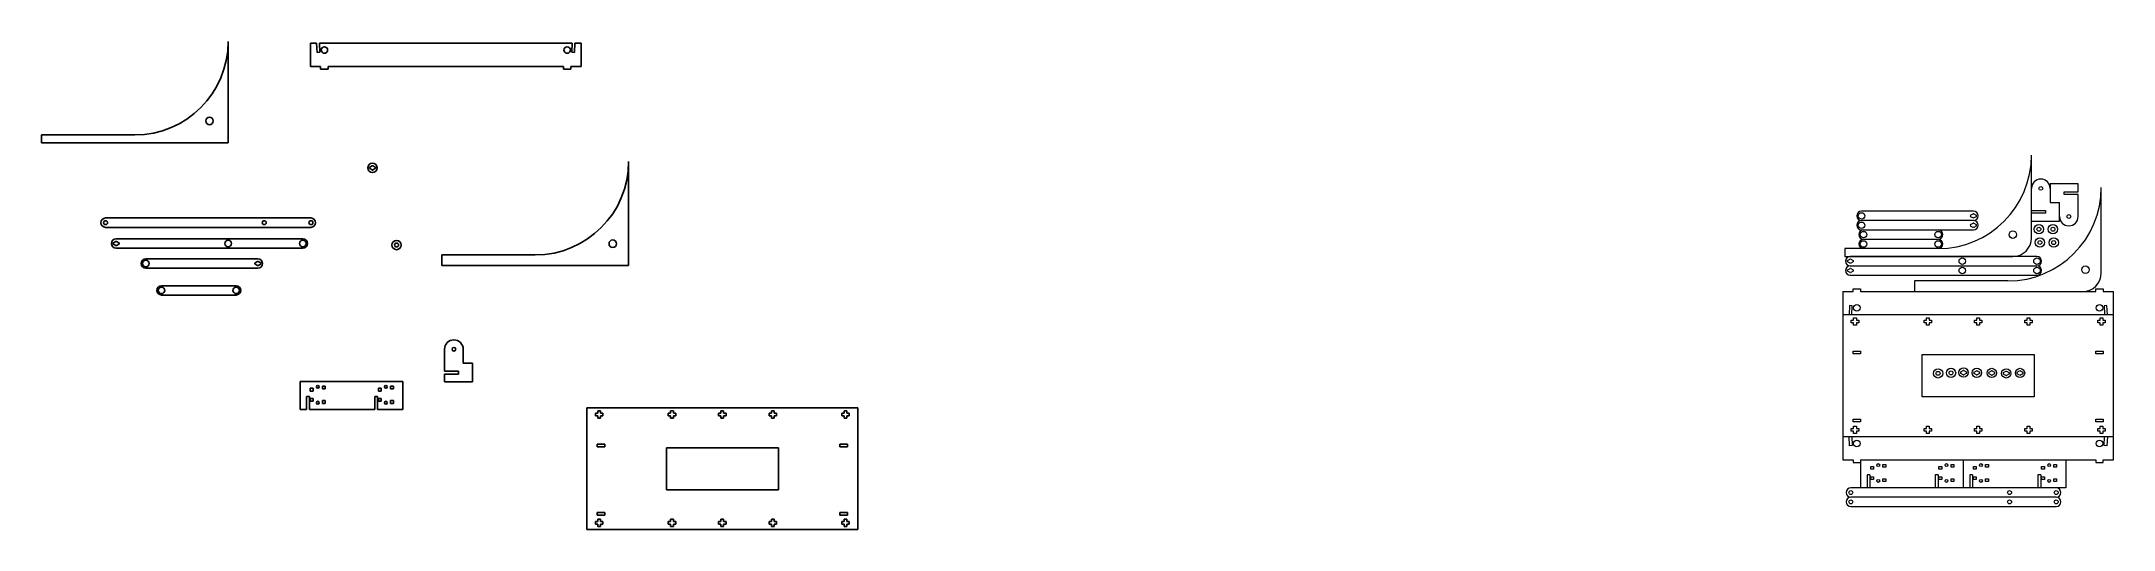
# Model space of a CAD drawing. Header units: millimetres. Extents: x -387 to 1833, y -158 to 364.
import ezdxf

# ---------------------------------------------------------------- set-up
doc = ezdxf.new("R2010")
doc.units = ezdxf.units.MM

msp = doc.modelspace()

# ---------------------------------------------------------------- linework, layer by layer
for p, q in [((-187, 255.4), (-187, 363.8)), ((-92.3, 362.2), (-98.9, 362.2)), ((-98.9, 362.2), (-98.9, 337.2)), ((-91.7, 352.2), (-92.3, 362.2)), ((-89.3, 362.2), (-88.8, 352.4)), ((181.5, 362.2), (-89.3, 362.2)), ((181, 352.4), (181.5, 362.2)), ((184.5, 362.2), (183.9, 352.2)), ((191.1, 362.2), (184.5, 362.2)), ((191.1, 337.2), (191.1, 362.2)), ((-98.9, 337.2), (-87.9, 337.2)), ((-88.8, 352.4), (-91.7, 352.2)), ((-87.9, 337.2), (-87.9, 334.3)), ((-87.9, 334.3), (-79.9, 334.3)), ((-79.9, 337.2), (172.1, 337.2)), ((-79.9, 334.3), (-79.9, 337.2)), ((172.1, 337.2), (172.1, 334.3)), ((172.1, 334.3), (180.1, 334.3)), ((180.1, 337.2), (191.1, 337.2)), ((180.1, 334.3), (180.1, 337.2)), ((183.9, 352.2), (181, 352.4)), ((-287, 263.8), (-387, 263.8)), ((-387, 263.8), (-387, 255.4)), ((-387, 255.4), (-187, 255.4)), ((-35.3, 229.4), (-32.8, 230.8)), ((-32.8, 226.4), (-35.3, 227.8)), ((-32, 230.8), (-29.5, 229.4)), ((-29.5, 227.8), (-32, 226.4)), ((242, 124.2), (242, 235.5)), ((-98.3, 175), (-318.3, 175)), ((-318.3, 165), (-98.3, 165)), ((-309.9, 148.6), (-307.4, 150)), ((-307.4, 145.6), (-309.9, 147)), ((-107, 152.8), (-307, 152.8)), ((-307, 142.8), (-107, 142.8)), ((-307, 142.8), (-107, 142.8)), ((-306.7, 150), (-304.1, 148.6)), ((-304.1, 147), (-306.7, 145.6)), ((142, 135.5), (42, 135.5)), ((42, 135.5), (42, 124.2)), ((-155.1, 131.3), (-275.1, 131.3)), ((-275.1, 121.3), (-155.1, 121.3)), ((-158, 127.1), (-155.4, 128.5)), ((-155.4, 124.1), (-158, 125.5)), ((-154.7, 128.5), (-152.1, 127.1)), ((-152.1, 125.5), (-154.7, 124.1)), ((42, 124.2), (242, 124.2)), ((-178.4, 102.6), (-258.4, 102.6)), ((-258.4, 92.6), (-178.4, 92.6)), ((44.8, 34.6), (44.8, 11.1)), ((64.8, 19.6), (64.8, 34.6)), ((-110, 0), (0, 0)), ((0, 0), (0, -30)), ((44.8, 11.1), (59.8, 11.1)), ((59.8, 8.1), (44.8, 8.1)), ((44.8, 8.1), (44.8, -0.4)), ((59.8, 11.1), (59.8, 8.1)), ((74.8, 19.6), (64.8, 19.6)), ((74.8, -0.4), (74.8, 19.6)), ((-110, 0), (-110, -30)), ((-103, -16), (-103, -30)), ((-100, -16), (-103, -16)), ((-100, -16), (-100, -30)), ((-99, -10.1), (-99, -7.1)), ((-99, -7.1), (-96, -7.1)), ((-96, -10.1), (-99, -10.1)), ((-99, -21.1), (-99, -18.1)), ((-99, -18.1), (-96, -18.1)), ((-96, -21.1), (-99, -21.1)), ((-96, -7.1), (-96, -10.1)), ((-96, -18.1), (-96, -21.1)), ((-86, -4.9), (-83, -4.9)), ((-86, -7.9), (-86, -4.9)), ((-83, -7.9), (-86, -7.9)), ((-86, -20.3), (-83, -20.3)), ((-86, -23.3), (-86, -20.3)), ((-83, -4.9), (-83, -7.9)), ((-83, -20.3), (-83, -23.3)), ((-30, -16), (-30, -30)), ((-27.1, -16), (-30, -16)), ((-27.1, -16), (-27.1, -30)), ((-26, -7.1), (-23, -7.1)), ((-26, -10.1), (-26, -7.1)), ((-23, -10.1), (-26, -10.1)), ((-26, -21.1), (-26, -18.1)), ((-26, -18.1), (-23, -18.1)), ((-23, -21.1), (-26, -21.1)), ((-23, -7.1), (-23, -10.1)), ((-23, -18.1), (-23, -21.1)), ((-13, -7.9), (-13, -4.9)), ((-13, -4.9), (-10, -4.9)), ((-10, -7.9), (-13, -7.9)), ((-13, -23.3), (-13, -20.3)), ((-13, -20.3), (-10, -20.3)), ((-10, -4.9), (-10, -7.9)), ((-10, -20.3), (-10, -23.3)), ((44.8, -0.4), (74.8, -0.4)), ((-110, -30), (-103, -30)), ((-100, -30), (-30, -30)), ((-83, -23.3), (-86, -23.3)), ((-27.1, -30), (0, -30)), ((-10, -23.3), (-13, -23.3)), ((487.4, -28.2), (197.4, -28.2)), ((197.4, -28.2), (197.4, -158.2)), ((206.4, -36.7), (206.4, -33.8)), ((206.4, -33.8), (209, -33.8)), ((209, -36.7), (206.4, -36.7)), ((209, -33.8), (209, -31.2)), ((209, -31.2), (211.9, -31.2)), ((209, -39.2), (209, -36.7)), ((211.9, -39.2), (209, -39.2)), ((211.9, -31.2), (211.9, -33.8)), ((211.9, -33.8), (214.4, -33.8)), ((211.9, -36.7), (211.9, -39.2)), ((214.4, -36.7), (211.9, -36.7)), ((214.4, -33.8), (214.4, -36.7)), ((284.4, -36.7), (284.4, -33.8)), ((284.4, -33.8), (287, -33.8)), ((287, -36.7), (284.4, -36.7)), ((287, -33.8), (287, -31.2)), ((287, -31.2), (289.9, -31.2)), ((287, -39.2), (287, -36.7)), ((289.9, -39.2), (287, -39.2)), ((289.9, -31.2), (289.9, -33.8)), ((289.9, -33.8), (292.4, -33.8)), ((292.4, -36.7), (289.9, -36.7)), ((289.9, -36.7), (289.9, -39.2)), ((292.4, -33.8), (292.4, -36.7)), ((338.4, -36.7), (338.4, -33.8)), ((338.4, -33.8), (340.9, -33.8)), ((340.9, -36.7), (338.4, -36.7)), ((340.9, -33.8), (340.9, -31.2)), ((340.9, -31.2), (343.8, -31.2)), ((340.9, -39.2), (340.9, -36.7)), ((343.8, -39.2), (340.9, -39.2)), ((343.8, -31.2), (343.8, -33.8)), ((343.8, -33.8), (346.4, -33.8)), ((346.4, -36.7), (343.8, -36.7)), ((343.8, -36.7), (343.8, -39.2)), ((346.4, -33.8), (346.4, -36.7)), ((392.4, -36.7), (392.4, -33.8)), ((392.4, -33.8), (394.9, -33.8)), ((394.9, -36.7), (392.4, -36.7)), ((394.9, -31.2), (397.8, -31.2)), ((394.9, -33.8), (394.9, -31.2)), ((394.9, -39.2), (394.9, -36.7)), ((397.8, -39.2), (394.9, -39.2)), ((397.8, -31.2), (397.8, -33.8)), ((397.8, -33.8), (400.4, -33.8)), ((400.4, -36.7), (397.8, -36.7)), ((397.8, -36.7), (397.8, -39.2)), ((400.4, -33.8), (400.4, -36.7)), ((470.4, -33.8), (472.9, -33.8)), ((470.4, -36.7), (470.4, -33.8)), ((472.9, -36.7), (470.4, -36.7)), ((472.9, -33.8), (472.9, -31.2)), ((472.9, -31.2), (475.8, -31.2)), ((472.9, -39.2), (472.9, -36.7)), ((475.8, -39.2), (472.9, -39.2)), ((475.8, -31.2), (475.8, -33.8)), ((475.8, -33.8), (478.4, -33.8)), ((475.8, -36.7), (475.8, -39.2)), ((478.4, -36.7), (475.8, -36.7)), ((478.4, -33.8), (478.4, -36.7)), ((487.4, -158.2), (487.4, -28.2)), ((208.4, -67), (216.4, -67)), ((208.4, -69.9), (208.4, -67)), ((216.4, -69.9), (208.4, -69.9)), ((216.4, -67), (216.4, -69.9)), ((282.4, -70.7), (402.4, -70.7)), ((282.4, -115.7), (282.4, -70.7)), ((402.4, -70.7), (402.4, -115.7)), ((468.4, -69.9), (468.4, -67)), ((468.4, -67), (476.4, -67)), ((476.4, -69.9), (468.4, -69.9)), ((476.4, -67), (476.4, -69.9)), ((402.4, -115.7), (282.4, -115.7)), ((206.4, -149.8), (209, -149.8)), ((206.4, -152.7), (206.4, -149.8)), ((209, -152.7), (206.4, -152.7)), ((208.4, -139.9), (216.4, -139.9)), ((208.4, -142.8), (208.4, -139.9)), ((216.4, -142.8), (208.4, -142.8)), ((209, -147.2), (211.9, -147.2)), ((209, -149.8), (209, -147.2)), ((209, -155.2), (209, -152.7)), ((211.9, -155.2), (209, -155.2)), ((211.9, -147.2), (211.9, -149.8)), ((211.9, -149.8), (214.4, -149.8)), ((211.9, -152.7), (211.9, -155.2)), ((214.4, -152.7), (211.9, -152.7)), ((214.4, -149.8), (214.4, -152.7)), ((216.4, -139.9), (216.4, -142.8)), ((284.4, -149.8), (287, -149.8)), ((284.4, -152.7), (284.4, -149.8)), ((287, -152.7), (284.4, -152.7)), ((287, -149.8), (287, -147.2)), ((287, -147.2), (289.9, -147.2)), ((287, -155.2), (287, -152.7)), ((289.9, -155.2), (287, -155.2)), ((289.9, -147.2), (289.9, -149.8)), ((289.9, -149.8), (292.4, -149.8)), ((292.4, -152.7), (289.9, -152.7)), ((289.9, -152.7), (289.9, -155.2)), ((292.4, -149.8), (292.4, -152.7)), ((338.4, -149.8), (340.9, -149.8)), ((338.4, -152.7), (338.4, -149.8)), ((340.9, -152.7), (338.4, -152.7)), ((340.9, -149.8), (340.9, -147.2)), ((340.9, -147.2), (343.8, -147.2)), ((340.9, -155.2), (340.9, -152.7)), ((343.8, -155.2), (340.9, -155.2)), ((343.8, -147.2), (343.8, -149.8)), ((343.8, -149.8), (346.4, -149.8)), ((346.4, -152.7), (343.8, -152.7)), ((343.8, -152.7), (343.8, -155.2)), ((346.4, -149.8), (346.4, -152.7)), ((392.4, -149.8), (394.9, -149.8)), ((392.4, -152.7), (392.4, -149.8)), ((394.9, -152.7), (392.4, -152.7)), ((394.9, -147.2), (397.8, -147.2)), ((394.9, -149.8), (394.9, -147.2)), ((394.9, -155.2), (394.9, -152.7)), ((397.8, -155.2), (394.9, -155.2)), ((397.8, -147.2), (397.8, -149.8)), ((397.8, -149.8), (400.4, -149.8)), ((400.4, -152.7), (397.8, -152.7)), ((397.8, -152.7), (397.8, -155.2)), ((400.4, -149.8), (400.4, -152.7)), ((468.4, -142.8), (468.4, -139.9)), ((468.4, -139.9), (476.4, -139.9)), ((476.4, -142.8), (468.4, -142.8)), ((470.4, -152.7), (470.4, -149.8)), ((470.4, -149.8), (472.9, -149.8)), ((472.9, -152.7), (470.4, -152.7)), ((472.9, -149.8), (472.9, -147.2)), ((472.9, -147.2), (475.8, -147.2)), ((472.9, -155.2), (472.9, -152.7)), ((475.8, -155.2), (472.9, -155.2)), ((475.8, -147.2), (475.8, -149.8)), ((475.8, -149.8), (478.4, -149.8)), ((475.8, -152.7), (475.8, -155.2)), ((478.4, -152.7), (475.8, -152.7)), ((476.4, -139.9), (476.4, -142.8)), ((478.4, -149.8), (478.4, -152.7)), ((197.4, -158.2), (487.4, -158.2))]:
    msp.add_line(p, q)
at = {"lineweight": 0}
for p, q in [((1744.8, 153.8), (1744.8, 242.2)), ((1794.8, 211.6), (1764.8, 211.6)), ((1764.8, 211.6), (1764.8, 191.6)), ((1779.8, 200.2), (1779.8, 203.1)), ((1779.8, 203.1), (1794.8, 203.1)), ((1794.8, 200.2), (1779.8, 200.2)), ((1794.8, 203.1), (1794.8, 211.6)), ((1794.8, 176.6), (1794.8, 200.2)), ((1819.6, 116.3), (1819.6, 207.7)), ((1682.6, 182.2), (1562.6, 182.2)), ((1679.6, 178), (1682.2, 179.4)), ((1682.9, 179.4), (1685.5, 178)), ((1744.8, 183.1), (1759.8, 183.1)), ((1759.8, 180.2), (1744.8, 180.2)), ((1759.8, 183.1), (1759.8, 180.2)), ((1764.8, 191.6), (1774.8, 191.6)), ((1774.8, 171.6), (1774.8, 191.6)), ((1682.6, 172.2), (1562.6, 172.2)), ((1562.6, 162.2), (1682.6, 162.2)), ((1682.2, 175), (1679.6, 176.4)), ((1679.6, 168), (1682.2, 169.4)), ((1682.2, 165), (1679.6, 166.4)), ((1685.5, 176.4), (1682.9, 175)), ((1682.9, 169.4), (1685.5, 168)), ((1685.5, 166.4), (1682.9, 165)), ((1744.8, 171.6), (1774.8, 171.6)), ((1644.8, 142.2), (1544.8, 142.2)), ((1544.8, 142.2), (1544.8, 133.8)), ((1544.8, 133.8), (1724.8, 133.8)), ((1750.7, 133.8), (1550.7, 133.8)), ((1564.8, 152.2), (1644.8, 152.2)), ((1547.8, 129.6), (1550.4, 131)), ((1550.4, 126.6), (1547.8, 128.1)), ((1547.8, 119.6), (1550.4, 121)), ((1550.4, 116.6), (1547.8, 118.1)), ((1550.7, 123.8), (1750.7, 123.8)), ((1550.7, 113.8), (1750.7, 113.8)), ((1551.1, 131), (1553.7, 129.6)), ((1553.7, 128.1), (1551.1, 126.6)), ((1551.1, 121), (1553.7, 119.6)), ((1553.7, 118.1), (1551.1, 116.6)), ((1542.7, 96.3), (1542.7, -83.7)), ((1542.7, 96.3), (1553.7, 96.3)), ((1553.7, 96.3), (1553.7, 99.2)), ((1553.7, 99.2), (1561.7, 99.2)), ((1561.7, 99.2), (1561.7, 96.3)), ((1561.7, 96.3), (1813.7, 96.3)), ((1719.6, 107.7), (1619.6, 107.7)), ((1619.6, 107.7), (1619.6, 96.3)), ((1619.6, 96.3), (1799.6, 96.3)), ((1813.7, 96.3), (1813.7, 99.2)), ((1813.7, 99.2), (1821.7, 99.2)), ((1821.7, 99.2), (1821.7, 96.3)), ((1821.7, 96.3), (1832.7, 96.3)), ((1832.7, -83.7), (1832.7, 96.3)), ((1832.7, 71.3), (1542.7, 71.3)), ((1549.9, 81.3), (1549.4, 71.3)), ((1552.8, 81.2), (1549.9, 81.3)), ((1552.3, 71.3), (1552.8, 81.2)), ((1554.3, 65.8), (1554.3, 68.3)), ((1554.3, 68.3), (1557.2, 68.3)), ((1557.2, 68.3), (1557.2, 65.8)), ((1632.3, 65.8), (1632.3, 68.3)), ((1632.3, 68.3), (1635.2, 68.3)), ((1635.2, 68.3), (1635.2, 65.8)), ((1686.3, 65.8), (1686.3, 68.3)), ((1686.3, 68.3), (1689.2, 68.3)), ((1689.2, 68.3), (1689.2, 65.8)), ((1740.2, 68.3), (1743.1, 68.3)), ((1740.2, 65.8), (1740.2, 68.3)), ((1743.1, 68.3), (1743.1, 65.8)), ((1818.2, 65.8), (1818.2, 68.3)), ((1818.2, 68.3), (1821.1, 68.3)), ((1821.1, 68.3), (1821.1, 65.8)), ((1825.5, 81.3), (1822.6, 81.2)), ((1822.6, 81.2), (1823.1, 71.3)), ((1826.1, 71.3), (1825.5, 81.3)), ((1551.8, 62.9), (1551.8, 65.8)), ((1551.8, 65.8), (1554.3, 65.8)), ((1554.3, 62.9), (1551.8, 62.9)), ((1554.3, 60.3), (1554.3, 62.9)), ((1557.2, 60.3), (1554.3, 60.3)), ((1557.2, 65.8), (1559.8, 65.8)), ((1557.2, 62.9), (1557.2, 60.3)), ((1559.8, 62.9), (1557.2, 62.9)), ((1559.8, 65.8), (1559.8, 62.9)), ((1629.7, 62.9), (1629.7, 65.8)), ((1629.7, 65.8), (1632.3, 65.8)), ((1632.3, 62.9), (1629.7, 62.9)), ((1632.3, 60.3), (1632.3, 62.9)), ((1635.2, 60.3), (1632.3, 60.3)), ((1635.2, 65.8), (1637.7, 65.8)), ((1637.7, 62.9), (1635.2, 62.9)), ((1635.2, 62.9), (1635.2, 60.3)), ((1637.7, 65.8), (1637.7, 62.9)), ((1683.7, 62.9), (1683.7, 65.8)), ((1683.7, 65.8), (1686.3, 65.8)), ((1686.3, 62.9), (1683.7, 62.9)), ((1686.3, 60.3), (1686.3, 62.9)), ((1689.2, 60.3), (1686.3, 60.3)), ((1689.2, 65.8), (1691.7, 65.8)), ((1691.7, 62.9), (1689.2, 62.9)), ((1689.2, 62.9), (1689.2, 60.3)), ((1691.7, 65.8), (1691.7, 62.9)), ((1737.7, 62.9), (1737.7, 65.8)), ((1737.7, 65.8), (1740.2, 65.8)), ((1740.2, 62.9), (1737.7, 62.9)), ((1740.2, 60.3), (1740.2, 62.9)), ((1743.1, 60.3), (1740.2, 60.3)), ((1743.1, 65.8), (1745.7, 65.8)), ((1745.7, 62.9), (1743.1, 62.9)), ((1743.1, 62.9), (1743.1, 60.3)), ((1745.7, 65.8), (1745.7, 62.9)), ((1815.7, 65.8), (1818.2, 65.8)), ((1815.7, 62.9), (1815.7, 65.8)), ((1818.2, 62.9), (1815.7, 62.9)), ((1818.2, 60.3), (1818.2, 62.9)), ((1821.1, 60.3), (1818.2, 60.3)), ((1821.1, 65.8), (1823.7, 65.8)), ((1821.1, 62.9), (1821.1, 60.3)), ((1823.7, 62.9), (1821.1, 62.9)), ((1823.7, 65.8), (1823.7, 62.9)), ((1553.7, 32.6), (1561.7, 32.6)), ((1553.7, 29.7), (1553.7, 32.6)), ((1561.7, 29.7), (1553.7, 29.7)), ((1561.7, 32.6), (1561.7, 29.7)), ((1627.7, 28.8), (1747.7, 28.8)), ((1627.7, -16.2), (1627.7, 28.8)), ((1747.7, 28.8), (1747.7, -16.2)), ((1813.7, 29.7), (1813.7, 32.6)), ((1813.7, 32.6), (1821.7, 32.6)), ((1821.7, 29.7), (1813.7, 29.7)), ((1821.7, 32.6), (1821.7, 29.7)), ((1669.2, 10.4), (1671.7, 11.8)), ((1671.7, 7.4), (1669.2, 8.8)), ((1672.5, 11.8), (1675, 10.4)), ((1675, 8.8), (1672.5, 7.4)), ((1683.3, 10.2), (1685.9, 11.6)), ((1685.9, 7.3), (1683.3, 8.7)), ((1686.6, 11.6), (1689.2, 10.2)), ((1689.2, 8.7), (1686.6, 7.3)), ((1699.4, 10), (1702, 11.4)), ((1702, 7), (1699.4, 8.4)), ((1702.7, 11.4), (1705.3, 10)), ((1705.3, 8.4), (1702.7, 7)), ((1714.8, 9.6), (1717.4, 11)), ((1717.4, 6.6), (1714.8, 8)), ((1718.1, 11), (1720.7, 9.6)), ((1720.7, 8), (1718.1, 6.6)), ((1729.6, 10), (1732.1, 11.4)), ((1732.1, 7), (1729.6, 8.4)), ((1732.8, 11.4), (1735.4, 10)), ((1735.4, 8.4), (1732.8, 7)), ((1747.7, -16.2), (1627.7, -16.2)), ((1553.7, -40.3), (1561.7, -40.3)), ((1553.7, -43.2), (1553.7, -40.3)), ((1561.7, -43.2), (1553.7, -43.2)), ((1561.7, -40.3), (1561.7, -43.2)), ((1813.7, -43.2), (1813.7, -40.3)), ((1813.7, -40.3), (1821.7, -40.3)), ((1821.7, -43.2), (1813.7, -43.2)), ((1821.7, -40.3), (1821.7, -43.2)), ((1542.7, -58.7), (1832.7, -58.7)), ((1549.9, -68.7), (1549.4, -58.7)), ((1551.8, -50.2), (1554.3, -50.2)), ((1551.8, -53.1), (1551.8, -50.2)), ((1554.3, -53.1), (1551.8, -53.1)), ((1552.3, -58.7), (1552.8, -68.5)), ((1554.3, -47.7), (1557.2, -47.7)), ((1554.3, -50.2), (1554.3, -47.7)), ((1554.3, -55.7), (1554.3, -53.1)), ((1557.2, -55.7), (1554.3, -55.7)), ((1557.2, -47.7), (1557.2, -50.2)), ((1557.2, -50.2), (1559.8, -50.2)), ((1557.2, -53.1), (1557.2, -55.7)), ((1559.8, -53.1), (1557.2, -53.1)), ((1559.8, -50.2), (1559.8, -53.1)), ((1629.7, -50.2), (1632.3, -50.2)), ((1629.7, -53.1), (1629.7, -50.2)), ((1632.3, -53.1), (1629.7, -53.1)), ((1632.3, -50.2), (1632.3, -47.7)), ((1632.3, -47.7), (1635.2, -47.7)), ((1632.3, -55.7), (1632.3, -53.1)), ((1635.2, -55.7), (1632.3, -55.7)), ((1635.2, -47.7), (1635.2, -50.2)), ((1635.2, -50.2), (1637.7, -50.2)), ((1637.7, -53.1), (1635.2, -53.1)), ((1635.2, -53.1), (1635.2, -55.7)), ((1637.7, -50.2), (1637.7, -53.1)), ((1683.7, -50.2), (1686.3, -50.2)), ((1683.7, -53.1), (1683.7, -50.2)), ((1686.3, -53.1), (1683.7, -53.1)), ((1686.3, -50.2), (1686.3, -47.7)), ((1686.3, -47.7), (1689.2, -47.7)), ((1686.3, -55.7), (1686.3, -53.1)), ((1689.2, -55.7), (1686.3, -55.7)), ((1689.2, -47.7), (1689.2, -50.2)), ((1689.2, -50.2), (1691.7, -50.2)), ((1691.7, -53.1), (1689.2, -53.1)), ((1689.2, -53.1), (1689.2, -55.7)), ((1691.7, -50.2), (1691.7, -53.1)), ((1737.7, -50.2), (1740.2, -50.2)), ((1737.7, -53.1), (1737.7, -50.2)), ((1740.2, -53.1), (1737.7, -53.1)), ((1740.2, -47.7), (1743.1, -47.7)), ((1740.2, -50.2), (1740.2, -47.7)), ((1740.2, -55.7), (1740.2, -53.1)), ((1743.1, -55.7), (1740.2, -55.7)), ((1743.1, -47.7), (1743.1, -50.2)), ((1743.1, -50.2), (1745.7, -50.2)), ((1745.7, -53.1), (1743.1, -53.1)), ((1743.1, -53.1), (1743.1, -55.7)), ((1745.7, -50.2), (1745.7, -53.1)), ((1815.7, -53.1), (1815.7, -50.2)), ((1815.7, -50.2), (1818.2, -50.2)), ((1818.2, -53.1), (1815.7, -53.1)), ((1818.2, -50.2), (1818.2, -47.7)), ((1818.2, -47.7), (1821.1, -47.7)), ((1818.2, -55.7), (1818.2, -53.1)), ((1821.1, -55.7), (1818.2, -55.7)), ((1821.1, -47.7), (1821.1, -50.2)), ((1821.1, -50.2), (1823.7, -50.2)), ((1821.1, -53.1), (1821.1, -55.7)), ((1823.7, -53.1), (1821.1, -53.1)), ((1822.6, -68.5), (1823.1, -58.7)), ((1823.7, -50.2), (1823.7, -53.1)), ((1826.1, -58.7), (1825.5, -68.7)), ((1542.7, -83.7), (1553.7, -83.7)), ((1552.8, -68.5), (1549.9, -68.7)), ((1553.7, -83.7), (1553.7, -86.6)), ((1553.7, -86.6), (1561.7, -86.6)), ((1561.7, -83.7), (1813.7, -83.7)), ((1561.7, -83.7), (1561.7, -113.7)), ((1585.7, -88.6), (1588.7, -88.6)), ((1585.7, -91.6), (1585.7, -88.6)), ((1588.7, -88.6), (1588.7, -91.6)), ((1658.7, -91.6), (1658.7, -88.6)), ((1658.7, -88.6), (1661.7, -88.6)), ((1661.7, -88.6), (1661.7, -91.6)), ((1671.7, -83.7), (1671.7, -113.7)), ((1695.7, -88.6), (1698.7, -88.6)), ((1695.7, -91.6), (1695.7, -88.6)), ((1698.7, -88.6), (1698.7, -91.6)), ((1768.7, -91.6), (1768.7, -88.6)), ((1768.7, -88.6), (1771.7, -88.6)), ((1771.7, -88.6), (1771.7, -91.6)), ((1781.7, -83.7), (1781.7, -113.7)), ((1813.7, -83.7), (1813.7, -86.6)), ((1813.7, -86.6), (1821.7, -86.6)), ((1821.7, -83.7), (1832.7, -83.7)), ((1821.7, -86.6), (1821.7, -83.7)), ((1825.5, -68.7), (1822.6, -68.5)), ((1568.8, -99.7), (1568.8, -113.7)), ((1571.7, -99.7), (1568.8, -99.7)), ((1571.7, -99.7), (1571.7, -113.7)), ((1572.7, -93.8), (1572.7, -90.8)), ((1572.7, -90.8), (1575.7, -90.8)), ((1575.7, -93.8), (1572.7, -93.8)), ((1572.7, -104.8), (1572.7, -101.8)), ((1572.7, -101.8), (1575.7, -101.8)), ((1575.7, -104.8), (1572.7, -104.8)), ((1575.7, -90.8), (1575.7, -93.8)), ((1575.7, -101.8), (1575.7, -104.8)), ((1588.7, -91.6), (1585.7, -91.6)), ((1585.7, -104), (1588.7, -104)), ((1585.7, -107), (1585.7, -104)), ((1588.7, -107), (1585.7, -107)), ((1588.7, -104), (1588.7, -107)), ((1641.7, -99.7), (1641.7, -113.7)), ((1644.7, -99.7), (1641.7, -99.7)), ((1644.7, -99.7), (1644.7, -113.7)), ((1645.7, -90.8), (1648.7, -90.8)), ((1645.7, -93.8), (1645.7, -90.8)), ((1648.7, -93.8), (1645.7, -93.8)), ((1645.7, -104.8), (1645.7, -101.8)), ((1645.7, -101.8), (1648.7, -101.8)), ((1648.7, -104.8), (1645.7, -104.8)), ((1648.7, -90.8), (1648.7, -93.8)), ((1648.7, -101.8), (1648.7, -104.8)), ((1661.7, -91.6), (1658.7, -91.6)), ((1658.7, -107), (1658.7, -104)), ((1658.7, -104), (1661.7, -104)), ((1661.7, -107), (1658.7, -107)), ((1661.7, -104), (1661.7, -107)), ((1678.8, -99.7), (1678.8, -113.7)), ((1681.7, -99.7), (1678.8, -99.7)), ((1681.7, -99.7), (1681.7, -113.7)), ((1682.7, -93.8), (1682.7, -90.8)), ((1682.7, -90.8), (1685.7, -90.8)), ((1685.7, -93.8), (1682.7, -93.8)), ((1682.7, -104.8), (1682.7, -101.8)), ((1682.7, -101.8), (1685.7, -101.8)), ((1685.7, -104.8), (1682.7, -104.8)), ((1685.7, -90.8), (1685.7, -93.8)), ((1685.7, -101.8), (1685.7, -104.8)), ((1698.7, -91.6), (1695.7, -91.6)), ((1695.7, -104), (1698.7, -104)), ((1695.7, -107), (1695.7, -104)), ((1698.7, -107), (1695.7, -107)), ((1698.7, -104), (1698.7, -107)), ((1751.7, -99.7), (1751.7, -113.7)), ((1754.7, -99.7), (1751.7, -99.7)), ((1754.7, -99.7), (1754.7, -113.7)), ((1755.7, -90.8), (1758.7, -90.8)), ((1755.7, -93.8), (1755.7, -90.8)), ((1758.7, -93.8), (1755.7, -93.8)), ((1755.7, -104.8), (1755.7, -101.8)), ((1755.7, -101.8), (1758.7, -101.8)), ((1758.7, -104.8), (1755.7, -104.8)), ((1758.7, -90.8), (1758.7, -93.8)), ((1758.7, -101.8), (1758.7, -104.8)), ((1771.7, -91.6), (1768.7, -91.6)), ((1768.7, -107), (1768.7, -104)), ((1768.7, -104), (1771.7, -104)), ((1771.7, -107), (1768.7, -107)), ((1771.7, -104), (1771.7, -107)), ((1781.7, -113.7), (1551.3, -113.7)), ((1771.3, -123.7), (1551.3, -123.7)), ((1551.3, -133.7), (1771.3, -133.7))]:
    msp.add_line(p, q, dxfattribs=at)
for centre, radius in [((-83.9, 354.7), 3.5), ((176.1, 354.7), 3.5), ((-207, 278.8), 4), ((-32.4, 228.6), 5), ((-318.3, 170), 2.1), ((-148.3, 170), 2.1), ((-98.3, 170), 2.1), ((-187, 147.8), 3.5), ((-107, 147.8), 3.5), ((-6.6, 146.1), 5), ((-6.6, 146.1), 2.1), ((225, 147.5), 4), ((-275.1, 126.3), 3.5), ((-258.4, 97.6), 3.5), ((-178.4, 97.6), 3.5), ((54.8, 34.6), 1.98), ((-91, -5.6), 1.5), ((-91, -22.6), 1.5), ((-18, -5.6), 1.5), ((-18, -22.6), 1.5)]:
    msp.add_circle(centre, radius)
for centre, radius in [((1754.8, 206.6), 1.98), ((1562.6, 177.2), 3.5), ((1784.8, 176.6), 1.98), ((1562.6, 167.2), 3.5), ((1564.8, 157.2), 3.5), ((1644.8, 157.2), 3.5), ((1724.8, 157.2), 4), ((1752.7, 163), 5), ((1752.7, 163), 2.1), ((1767.8, 163), 5), ((1767.8, 163), 2.1), ((1564.8, 147.2), 3.5), ((1644.8, 147.2), 3.5), ((1753.8, 148.8), 5), ((1753.8, 148.8), 2.1), ((1768.6, 148.7), 5), ((1768.6, 148.7), 2.1), ((1670.7, 128.8), 3.5), ((1670.7, 118.8), 3.5), ((1750.7, 128.8), 3.5), ((1750.7, 118.8), 3.5), ((1802.6, 119.7), 4), ((1557.7, 78.8), 3.5), ((1817.7, 78.8), 3.5), ((1644.7, 8.8), 5), ((1644.7, 8.8), 2.1), ((1658.6, 9.3), 5), ((1658.6, 9.3), 2.1), ((1672.1, 9.6), 5), ((1686.2, 9.5), 5), ((1702.3, 9.2), 5), ((1717.8, 8.8), 5), ((1732.5, 9.2), 5), ((1557.7, -66.2), 3.5), ((1817.7, -66.2), 3.5), ((1580.7, -89.3), 1.5), ((1653.7, -89.3), 1.5), ((1690.7, -89.3), 1.5), ((1763.7, -89.3), 1.5), ((1580.7, -106.3), 1.5), ((1653.7, -106.3), 1.5), ((1690.7, -106.3), 1.5), ((1763.7, -106.3), 1.5), ((1551.3, -118.7), 2.1), ((1551.3, -128.7), 2.1), ((1721.3, -118.7), 2.1), ((1721.3, -128.7), 2.1), ((1771.3, -118.7), 2.1), ((1771.3, -128.7), 2.1)]:
    msp.add_circle(centre, radius, dxfattribs=at)
for centre, radius, start, end in [((-287, 363.8), 100, 270, 0), ((-34.9, 228.6), 0.9, 118.6854, 241.3146), ((-32.4, 230.1), 0.75, 61.3146, 118.6854), ((-32.4, 227), 0.75, 241.3146, 298.6854), ((-29.9, 228.6), 0.9, 298.6854, 61.3146), ((142, 235.5), 100, 270, 0), ((-318.3, 170), 5, 90, 270), ((-98.3, 170), 5, 270, 90), ((-307, 147.8), 5, 90, 270), ((-309.5, 147.8), 0.9, 118.6854, 241.3146), ((-307, 149.3), 0.75, 61.3146, 118.6854), ((-307, 146.2), 0.75, 241.3146, 298.6854), ((-304.5, 147.8), 0.9, 298.6854, 61.3146), ((-107, 147.8), 5, 270, 90), ((-275.1, 126.3), 5, 90, 270), ((-157.6, 126.3), 0.9, 118.6854, 241.3146), ((-155.1, 127.8), 0.75, 61.3146, 118.6854), ((-155.1, 124.8), 0.75, 241.3146, 298.6854), ((-155.1, 126.3), 5, 270, 90), ((-152.6, 126.3), 0.9, 298.6854, 61.3146), ((-258.4, 97.6), 5, 90, 270), ((-178.4, 97.6), 5, 270, 90), ((54.8, 34.6), 10, 0, 180)]:
    msp.add_arc(centre, radius, start, end)
for centre, radius, start, end in [((1644.8, 242.2), 100, 270, 0), ((1719.6, 207.7), 100, 270, 360), ((1754.8, 206.6), 10, 0, 180), ((1562.6, 177.2), 5, 90, 270), ((1680.1, 177.2), 0.9, 118.6854, 241.3146), ((1682.6, 178.8), 0.75, 61.3146, 118.6854), ((1682.6, 177.2), 5, 270, 90), ((1685.1, 177.2), 0.9, 298.6854, 61.3146), ((1562.6, 167.2), 5, 90, 270), ((1564.8, 157.2), 5, 90, 270), ((1644.8, 157.2), 5, 270, 90), ((1680.1, 167.2), 0.9, 118.6854, 241.3146), ((1682.6, 175.7), 0.75, 241.3146, 298.6854), ((1682.6, 168.8), 0.75, 61.3146, 118.6854), ((1682.6, 165.7), 0.75, 241.3146, 298.6854), ((1682.6, 167.2), 5, 270, 90), ((1685.1, 167.2), 0.9, 298.6854, 61.3146), ((1784.8, 176.6), 10, 180, 0), ((1550.7, 128.8), 5, 90, 270), ((1564.8, 147.2), 5, 90, 270), ((1644.8, 147.2), 5, 270, 90), ((1724.8, 153.8), 20, 270, 0), ((1750.7, 128.8), 5, 270, 90), ((1550.7, 118.8), 5, 90, 270), ((1548.2, 128.8), 0.9, 118.6854, 241.3146), ((1548.2, 118.8), 0.9, 118.6854, 241.3146), ((1550.7, 130.4), 0.75, 61.3146, 118.6854), ((1550.7, 127.3), 0.75, 241.3146, 298.6854), ((1550.7, 120.4), 0.75, 61.3146, 118.6854), ((1550.7, 117.3), 0.75, 241.3146, 298.6854), ((1553.2, 128.8), 0.9, 298.6854, 61.3146), ((1553.2, 118.8), 0.9, 298.6854, 61.3146), ((1750.7, 118.8), 5, 270, 90), ((1799.6, 116.3), 20, 270, 0), ((1669.6, 9.6), 0.9, 118.6854, 241.3146), ((1672.1, 11.1), 0.75, 61.3146, 118.6854), ((1672.1, 8), 0.75, 241.3146, 298.6854), ((1674.6, 9.6), 0.9, 298.6854, 61.3146), ((1683.7, 9.5), 0.9, 118.6854, 241.3146), ((1686.2, 11), 0.75, 61.3146, 118.6854), ((1686.2, 7.9), 0.75, 241.3146, 298.6854), ((1688.7, 9.5), 0.9, 298.6854, 61.3146), ((1699.8, 9.2), 0.9, 118.6854, 241.3146), ((1702.3, 10.8), 0.75, 61.3146, 118.6854), ((1702.3, 7.7), 0.75, 241.3146, 298.6854), ((1704.8, 9.2), 0.9, 298.6854, 61.3146), ((1715.3, 8.8), 0.9, 118.6854, 241.3146), ((1717.8, 10.3), 0.75, 61.3146, 118.6854), ((1717.8, 7.2), 0.75, 241.3146, 298.6854), ((1720.3, 8.8), 0.9, 298.6854, 61.3146), ((1730, 9.2), 0.9, 118.6854, 241.3146), ((1732.5, 10.8), 0.75, 61.3146, 118.6854), ((1732.5, 7.7), 0.75, 241.3146, 298.6854), ((1735, 9.2), 0.9, 298.6854, 61.3146), ((1551.3, -118.7), 5, 90, 270), ((1551.3, -128.7), 5, 90, 270), ((1771.3, -118.7), 5, 270, 90), ((1771.3, -128.7), 5, 270, 90)]:
    msp.add_arc(centre, radius, start, end, dxfattribs=at)

doc.saveas('drawing.dxf')
